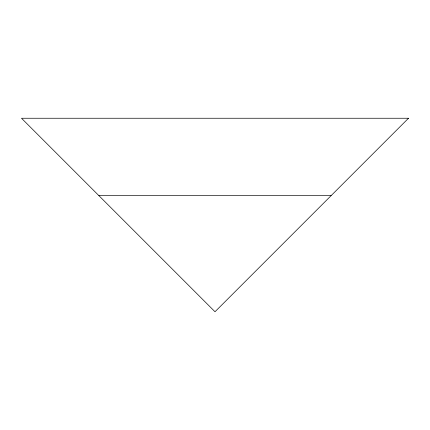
<?xml version="1.0" encoding="UTF-8"?>
<svg xmlns="http://www.w3.org/2000/svg" width="430" height="430" viewBox="0 0 430 430"><rect width="100%" height="100%" fill="white"/><g stroke="black" fill="none" stroke-linecap="round" stroke-linejoin="round"><path stroke-width="0.64" d="M98.9 195.65L331.1 195.65M408.5 118.25L215 311.75L21.5 118.25L408.5 118.25"/></g></svg>
